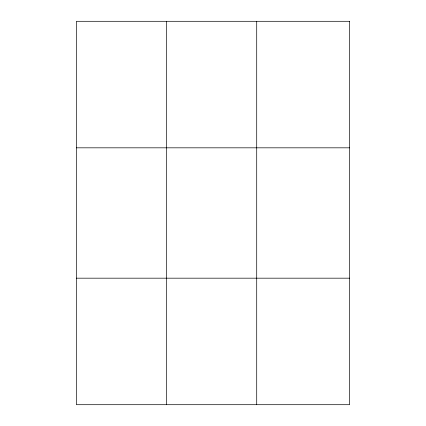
<?xml version="1.0" encoding="UTF-8"?>
<svg xmlns="http://www.w3.org/2000/svg" width="426" height="426" viewBox="0 0 426 426"><rect width="100%" height="100%" fill="white"/><g stroke="black" fill="none" stroke-linecap="round" stroke-linejoin="round"><path stroke-width="0.64" d="M166.555 404.7L166.555 21.3M256.713 404.7L256.713 21.3M76.398 147.822L349.602 147.822M76.398 278.178L349.602 278.178M349.602 21.3L349.602 404.7L76.398 404.7L76.398 21.3L349.602 21.3"/></g></svg>
